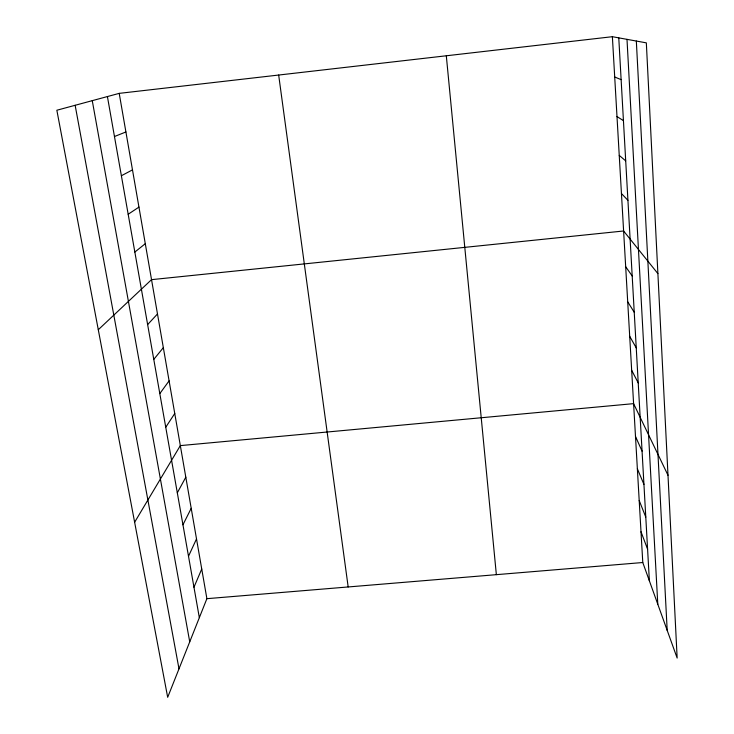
<?xml version="1.0" encoding="UTF-8"?>
<svg xmlns="http://www.w3.org/2000/svg" width="734" height="734" viewBox="0 0 734 734"><rect width="100%" height="100%" fill="white"/><g stroke="black" fill="none" stroke-linecap="round" stroke-linejoin="round"><path stroke-width="1.1" d="M119.211 93.365L206.887 598.678L167.682 697.3L56.848 110.238L119.211 93.365L612.376 36.7L646.333 42.856L677.152 658.059L642.782 562.519L612.376 36.7M193.959 587.218L201.74 569.024M188.5 556.262L196.519 538.903M182.95 524.801L191.207 508.304M177.316 492.808L185.812 477.21M134.634 522.241L180.325 445.611L633.598 403.645L667.995 475.265M165.746 427.225L174.756 413.499M159.81 393.598L169.095 380.863M153.773 359.385L163.333 347.687M147.635 324.593L157.489 313.95M98.283 329.731L151.534 279.654L623.606 230.99L657.893 273.608M134.845 252.056L145.295 243.697M128.175 214.255L138.946 207.116M121.385 175.747L132.487 169.875M114.467 136.524L125.909 131.964M206.887 598.678L642.782 562.519M614.707 76.997L621.12 79.648M616.991 116.559L623.432 120.642M619.239 155.397L625.698 160.865M621.441 193.528L627.928 200.327M625.68 266.708L632.194 275.984M627.708 301.812L634.24 312.253M629.708 336.328L636.25 347.879M631.662 370.266L638.222 382.9M635.497 436.464L642.066 451.135M637.36 468.751L643.938 484.385M639.195 500.515L645.782 517.085M641.002 531.765L647.599 549.234M75.143 105.292L178.995 668.83M92.264 100.659L189.73 641.846M107.412 96.558L199.336 617.67M278.672 75.042L348.173 586.961M446.309 55.784L496.358 574.667M618.771 37.856L649.379 580.86M627.001 39.352L657.792 604.229M636.332 41.049L667.197 630.387"/></g></svg>
